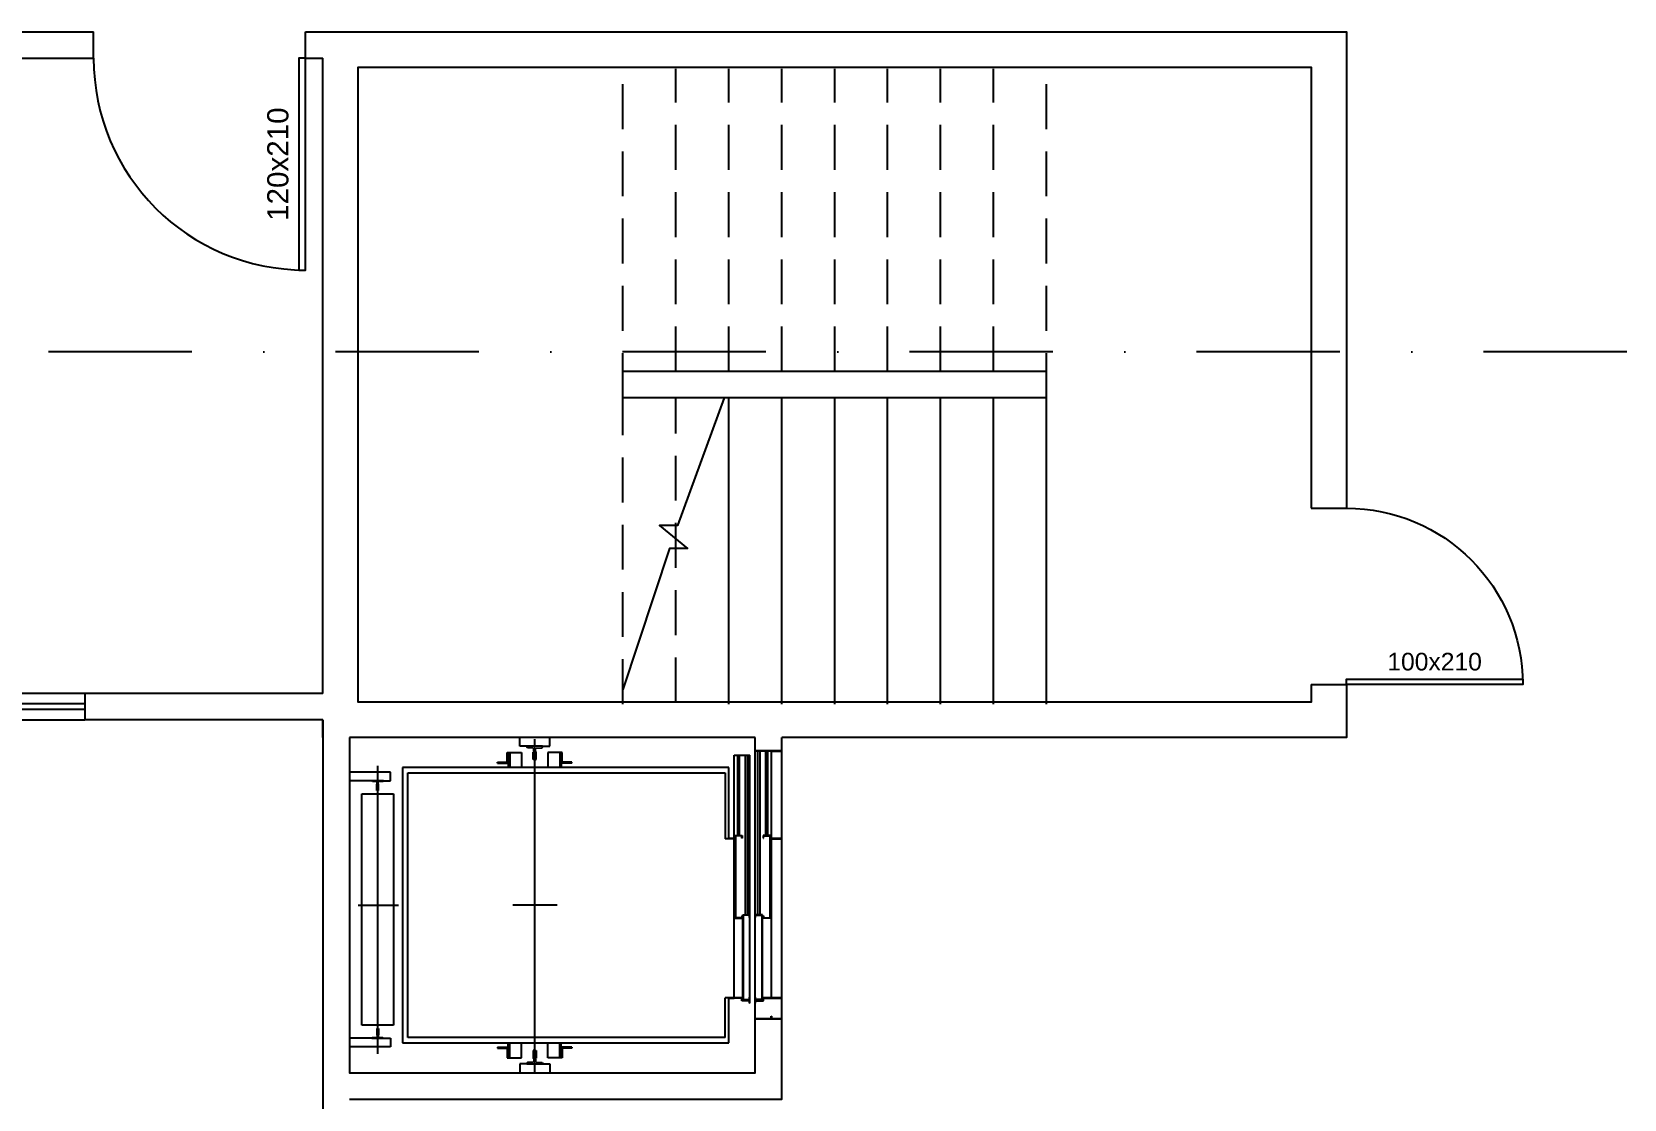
# Model space of a CAD drawing. Header units: centimetres. Extents: x 0 to 1099704, y -139216 to 99734.
# Drawn here: x 690013 to 690915, y 11368 to 11973 of the extents above; entities that cross this region are included whole.
import ezdxf
from ezdxf.enums import TextEntityAlignment as Align

# ---------------------------------------------------------------- set-up
doc = ezdxf.new("R2010")
doc.units = ezdxf.units.CM
doc.header["$LTSCALE"] = 4
for name, pattern in [('DASHDOT', [25.4, 12.7, -6.35, 0, -6.35]), ('HIDDEN', [9.525, 6.35, -3.175]), ('LTYPE_4', [112.5, 56.25, -56.25]), ('LTYPE_6', [168.75, 112.5, -28.125, 0, -28.125])]:
    doc.linetypes.add(name, pattern=pattern)
for name, color, linetype in [('0.1', 1, 'Continuous'), ('0.2', 2, 'Continuous'), ('0.6', 6, 'Continuous'), ('02-CONT', 2, 'Continuous'), ('03-CONT', 3, 'Continuous'), ('08', 8, 'Continuous'), ('B-CORTE', 4, 'DASHDOT')]:
    doc.layers.add(name, color=color, linetype=linetype)
doc.styles.add('2mm 1-50', font='arial.ttf', dxfattribs={"height": 0.1})

# ---------------------------------------------------------------- blocks, each defined once
blk = doc.blocks.new('1_00e')
blk.add_lwpolyline([(-28.41, -52.25), (-25.41, -52.25), (-25.41, 47.75), (-28.41, 47.75)], close=True)
at = {"color": 1}
blk.add_arc((-28.41, -52.25), 100, 0, 90, dxfattribs=at)

msp = doc.modelspace()

# ---------------------------------------------------------------- linework, layer by layer
at = {"layer": '0.1', "linetype": 'HIDDEN'}
for p, q in [((690347.69, 11765.513), (690347.69, 11951.98)), ((690377.69, 11780.513), (690377.69, 11951.98)), ((690407.69, 11780.513), (690407.69, 11951.98)), ((690437.69, 11780.513), (690437.69, 11951.98)), ((690467.69, 11780.513), (690467.69, 11951.98)), ((690497.69, 11780.513), (690497.69, 11951.98)), ((690527.69, 11780.513), (690527.69, 11951.98)), ((690557.69, 11780.513), (690557.69, 11951.98)), ((690587.69, 11765.513), (690587.69, 11951.98)), ((690347.69, 11591.98), (690347.69, 11765.513)), ((690377.69, 11593.013), (690377.69, 11765.513))]:
    msp.add_line(p, q, dxfattribs=at)
at = {"layer": '0.1'}
for p, q in [((690587.69, 11780.513), (690347.69, 11780.513)), ((690587.69, 11765.513), (690347.69, 11765.513)), ((690437.69, 11413.513), (690437.69, 11565.513))]:
    msp.add_line(p, q, dxfattribs=at)
at = {"layer": '0.2'}
for p, q in [((690407.69, 11591.98), (690407.69, 11765.513)), ((690437.69, 11591.98), (690437.69, 11765.513)), ((690467.69, 11591.98), (690467.69, 11765.513)), ((690497.69, 11591.98), (690497.69, 11765.513)), ((690527.69, 11591.98), (690527.69, 11765.513)), ((690557.69, 11591.98), (690557.69, 11765.513)), ((690587.69, 11591.98), (690587.69, 11765.513)), ((690042.69, 11598.013), (689862.69, 11598.013)), ((690042.69, 11592.013), (689862.69, 11592.013)), ((689862.69, 11589.013), (690042.69, 11589.013)), ((689862.69, 11583.013), (690042.69, 11583.013))]:
    msp.add_line(p, q, dxfattribs=at)
at = {"layer": '0.6'}
for p, q in [((690047.69, 11958.013), (690047.69, 11973.013)), ((690167.69, 11958.013), (690167.69, 11973.013)), ((690737.69, 11703.013), (690757.69, 11703.013)), ((690042.69, 11598.013), (690042.69, 11583.013)), ((690737.69, 11603.013), (690757.69, 11603.013)), ((690422.69, 11565.513), (690437.69, 11565.513)), ((690437.69, 11565.513), (690422.69, 11565.513)), ((690422.69, 11413.513), (690437.69, 11413.513)), ((690422.69, 11413.513), (690437.69, 11413.513)), ((690177.69, 11368.013), (690177.69, 11348.013))]:
    msp.add_line(p, q, dxfattribs=at)
for points in [[(689737.69, 11973.013), (690047.69, 11973.013)], [(690167.69, 11973.013), (690192.69, 11973.013)], [(690177.69, 11973.013), (690757.69, 11973.013), (690757.69, 11703.013)], [(689737.69, 11958.013), (690047.69, 11958.013)], [(690167.69, 11958.013), (690177.69, 11958.013)], [(690177.69, 11598.013), (690177.69, 11958.013)], [(690737.69, 11603.013), (690737.69, 11593.013), (690197.69, 11593.013), (690197.69, 11953.013), (690737.69, 11953.013), (690737.69, 11703.013)], [(690177.69, 11598.013), (690042.69, 11598.013)], [(690757.69, 11603.013), (690757.69, 11573.013), (690437.69, 11573.013)], [(690177.69, 11583.013), (690042.69, 11583.013)], [(690177.69, 11583.013), (690177.69, 11368.013)], [(690177.69, 11573.013), (690177.69, 11583.013)], [(690192.69, 11573.013), (690192.69, 11383.013), (690422.69, 11383.013), (690422.69, 11413.513)], [(690422.69, 11573.013), (690192.69, 11573.013)], [(690422.69, 11565.513), (690422.69, 11573.013)], [(690437.69, 11565.513), (690437.69, 11573.013)], [(690192.69, 11368.013), (690437.69, 11368.013), (690437.69, 11413.513)]]:
    msp.add_lwpolyline(points, dxfattribs=at)
at = {"layer": '03-CONT', "linetype": 'Continuous'}
msp.add_lwpolyline([(690405.15, 11765.513), (690378.654, 11693.243), (690368.463, 11693.097), (690384.263, 11680.22), (690374.073, 11680.074), (690347.69, 11600.314)], dxfattribs=at)
at = {"layer": '08', "color": 253}
for p, q in [((690289.19, 11568.013), (690289.19, 11573.013)), ((690306.19, 11568.013), (690306.19, 11573.013)), ((690282.09, 11564.513), (690290.19, 11564.513)), ((690282.09, 11559.113), (690282.09, 11564.513)), ((690282.69, 11558.513), (690282.69, 11564.513)), ((690293.19, 11568.013), (690289.19, 11568.013)), ((690290.19, 11564.513), (690290.19, 11558.513)), ((690293.19, 11568.013), (690293.19, 11567.563)), ((690297.69, 11568.013), (690293.19, 11568.013)), ((690293.539, 11567.195), (690293.19, 11567.563)), ((690296.89, 11567.03), (690293.539, 11567.195)), ((690296.89, 11567.03), (690297.24, 11566.663)), ((690297.24, 11565.063), (690296.89, 11564.713)), ((690296.89, 11560.513), (690296.89, 11564.713)), ((690297.69, 11560.513), (690296.89, 11560.513)), ((690297.24, 11565.063), (690297.24, 11566.663)), ((690302.19, 11568.013), (690297.69, 11568.013)), ((690297.69, 11560.513), (690298.49, 11560.513)), ((690298.14, 11566.663), (690298.489, 11567.03)), ((690298.14, 11565.063), (690298.14, 11566.663)), ((690298.14, 11565.063), (690298.49, 11564.713)), ((690298.489, 11567.03), (690301.84, 11567.195)), ((690298.49, 11560.513), (690298.49, 11564.713)), ((690301.84, 11567.195), (690302.19, 11567.563)), ((690302.19, 11568.013), (690302.19, 11567.563)), ((690302.19, 11568.013), (690306.19, 11568.013)), ((690305.19, 11564.513), (690305.19, 11558.513)), ((690313.29, 11564.513), (690305.19, 11564.513)), ((690312.69, 11558.513), (690312.69, 11564.513)), ((690313.29, 11559.113), (690313.29, 11564.513)), ((690410.69, 11563.013), (690419.69, 11563.013)), ((690410.69, 11425.513), (690410.69, 11563.013)), ((690412.69, 11563.013), (690412.69, 11517.513)), ((690413.69, 11517.513), (690413.69, 11563.013)), ((690417.19, 11472.513), (690417.19, 11563.013)), ((690418.19, 11563.013), (690418.19, 11472.513)), ((690419.69, 11422.513), (690419.69, 11563.013)), ((690422.69, 11565.513), (690431.69, 11565.513)), ((690422.69, 11422.513), (690422.69, 11565.513)), ((690422.69, 11565.513), (690437.69, 11565.513)), ((690424.19, 11472.513), (690424.19, 11565.513)), ((690425.19, 11565.513), (690425.19, 11472.513)), ((690437.69, 11565.513), (690426.69, 11565.513)), ((690428.69, 11517.513), (690428.69, 11565.513)), ((690429.69, 11565.513), (690429.69, 11517.513)), ((690431.69, 11565.513), (690431.69, 11425.513)), ((690431.69, 11564.013), (690431.89, 11564.013)), ((690431.89, 11565.313), (690437.49, 11565.313)), ((690431.89, 11564.013), (690431.89, 11565.313)), ((690437.49, 11565.313), (690437.49, 11515.713)), ((690437.69, 11515.513), (690437.69, 11565.513)), ((690215.94, 11553.413), (690192.69, 11553.413)), ((690215.94, 11548.413), (690215.94, 11553.413)), ((690222.69, 11556.013), (690222.69, 11400.013)), ((690407.69, 11556.013), (690222.69, 11556.013)), ((690225.69, 11553.013), (690405.69, 11553.013)), ((690225.69, 11403.013), (690225.69, 11553.013)), ((690276.69, 11559.113), (690282.09, 11559.113)), ((690276.69, 11558.513), (690276.69, 11559.113)), ((690276.69, 11558.513), (690282.69, 11558.513)), ((690282.69, 11558.513), (690282.69, 11556.013)), ((690290.19, 11558.513), (690290.19, 11556.013)), ((690305.19, 11558.513), (690305.19, 11556.013)), ((690318.69, 11558.513), (690312.69, 11558.513)), ((690312.69, 11558.513), (690312.69, 11556.013)), ((690318.69, 11559.113), (690313.29, 11559.113)), ((690318.69, 11558.513), (690318.69, 11559.113)), ((690405.69, 11553.013), (690405.69, 11515.513)), ((690407.69, 11515.713), (690407.69, 11556.013)), ((690205.44, 11548.413), (690192.69, 11548.413)), ((690205.84, 11548.013), (690205.44, 11548.413)), ((690211.94, 11548.413), (690205.44, 11548.413)), ((690208.49, 11548.013), (690205.84, 11548.013)), ((690208.29, 11546.513), (690208.49, 11546.713)), ((690208.29, 11543.013), (690208.29, 11546.513)), ((690209.09, 11543.013), (690208.29, 11543.013)), ((690208.49, 11546.713), (690208.49, 11548.013)), ((690211.54, 11548.013), (690208.89, 11548.013)), ((690208.89, 11546.713), (690208.89, 11548.013)), ((690208.89, 11546.713), (690209.09, 11546.513)), ((690209.09, 11543.013), (690209.09, 11546.513)), ((690211.54, 11548.013), (690211.94, 11548.413)), ((690211.94, 11548.413), (690215.94, 11548.413)), ((690199.69, 11541.013), (690217.69, 11541.013)), ((690199.69, 11410.013), (690199.69, 11541.013)), ((690217.69, 11541.013), (690217.69, 11410.013)), ((690225.69, 11523.947), (690225.69, 11523.947)), ((690410.69, 11515.513), (690405.69, 11515.513)), ((690410.49, 11515.713), (690407.69, 11515.713)), ((690410.49, 11517.013), (690410.49, 11515.713)), ((690410.69, 11517.013), (690410.49, 11517.013)), ((690411.19, 11517.513), (690415.19, 11517.513)), ((690411.19, 11470.513), (690411.19, 11517.513)), ((690411.39, 11517.313), (690411.39, 11470.713)), ((690414.99, 11517.313), (690411.39, 11517.313)), ((690414.99, 11516.013), (690414.99, 11517.313)), ((690415.19, 11516.013), (690414.99, 11516.013)), ((690415.19, 11517.513), (690415.19, 11516.013)), ((690427.19, 11517.513), (690427.19, 11516.013)), ((690431.19, 11517.513), (690427.19, 11517.513)), ((690427.19, 11516.013), (690427.39, 11516.013)), ((690427.39, 11517.313), (690430.99, 11517.313)), ((690427.39, 11516.013), (690427.39, 11517.313)), ((690430.99, 11517.313), (690430.99, 11470.713)), ((690431.19, 11470.513), (690431.19, 11517.513)), ((690431.89, 11517.013), (690431.69, 11517.013)), ((690431.69, 11515.513), (690437.69, 11515.513)), ((690431.89, 11515.713), (690431.89, 11517.013)), ((690437.49, 11515.713), (690431.89, 11515.713)), ((690411.19, 11470.513), (690415.19, 11470.513)), ((690414.99, 11470.713), (690411.39, 11470.713)), ((690414.99, 11472.013), (690414.99, 11470.713)), ((690415.19, 11472.013), (690414.99, 11472.013)), ((690415.19, 11470.513), (690415.19, 11472.013)), ((690415.69, 11472.513), (690419.69, 11472.513)), ((690415.69, 11424.313), (690415.69, 11472.513)), ((690415.89, 11472.313), (690415.89, 11424.513)), ((690419.49, 11472.313), (690415.89, 11472.313)), ((690419.49, 11471.013), (690419.49, 11472.313)), ((690419.69, 11471.013), (690419.49, 11471.013)), ((690426.69, 11472.513), (690422.69, 11472.513)), ((690422.69, 11471.013), (690422.89, 11471.013)), ((690422.89, 11472.313), (690426.49, 11472.313)), ((690422.89, 11471.013), (690422.89, 11472.313)), ((690426.49, 11472.313), (690426.49, 11424.513)), ((690426.69, 11424.313), (690426.69, 11472.513)), ((690427.19, 11472.013), (690427.39, 11472.013)), ((690427.19, 11470.513), (690427.19, 11472.013)), ((690431.19, 11470.513), (690427.19, 11470.513)), ((690427.39, 11472.013), (690427.39, 11470.713)), ((690427.39, 11470.713), (690430.99, 11470.713)), ((690405.69, 11403.013), (690405.69, 11425.513)), ((690410.69, 11425.513), (690405.69, 11425.513)), ((690407.69, 11425.313), (690410.69, 11425.313)), ((690407.69, 11400.013), (690407.69, 11425.313)), ((690415.19, 11425.513), (690410.69, 11425.513)), ((690414.99, 11425.313), (690410.69, 11425.313)), ((690414.99, 11423.813), (690414.99, 11425.313)), ((690415.19, 11425.513), (690415.19, 11424.013)), ((690419.49, 11425.813), (690419.69, 11425.813)), ((690419.49, 11424.513), (690419.49, 11425.813)), ((690422.89, 11425.813), (690422.69, 11425.813)), ((690422.89, 11424.513), (690422.89, 11425.813)), ((690437.69, 11425.513), (690427.19, 11425.513)), ((690427.19, 11425.513), (690427.19, 11424.013)), ((690427.39, 11425.313), (690437.49, 11425.313)), ((690427.39, 11423.813), (690427.39, 11425.313)), ((690419.49, 11423.813), (690414.99, 11423.813)), ((690415.19, 11424.013), (690419.69, 11424.013)), ((690419.69, 11424.313), (690415.69, 11424.313)), ((690415.89, 11424.513), (690419.49, 11424.513)), ((690419.49, 11422.513), (690419.49, 11423.813)), ((690419.69, 11422.513), (690419.49, 11422.513)), ((690422.69, 11424.313), (690426.69, 11424.313)), ((690427.19, 11424.013), (690422.69, 11424.013)), ((690422.69, 11413.513), (690422.69, 11422.513)), ((690422.69, 11422.513), (690422.89, 11422.513)), ((690426.49, 11424.513), (690422.89, 11424.513)), ((690422.89, 11423.813), (690427.39, 11423.813)), ((690422.89, 11422.513), (690422.89, 11423.813)), ((690217.69, 11410.013), (690199.69, 11410.013)), ((690208.29, 11408.013), (690208.29, 11404.513)), ((690208.29, 11408.013), (690209.09, 11408.013)), ((690209.09, 11408.013), (690209.09, 11404.513)), ((690431.69, 11413.513), (690422.69, 11413.513)), ((690437.69, 11413.513), (690422.69, 11413.513)), ((690437.69, 11413.513), (690426.69, 11413.513)), ((690431.69, 11415.013), (690431.89, 11415.013)), ((690431.69, 11413.513), (690431.69, 11415.013)), ((690431.89, 11415.013), (690431.89, 11413.713)), ((690431.89, 11413.713), (690437.49, 11413.713)), ((690205.44, 11402.613), (690192.69, 11402.613)), ((690205.84, 11403.013), (690205.44, 11402.613)), ((690205.44, 11402.613), (690211.94, 11402.613)), ((690205.84, 11403.013), (690208.49, 11403.013)), ((690208.49, 11404.313), (690208.29, 11404.513)), ((690208.49, 11404.313), (690208.49, 11403.013)), ((690209.09, 11404.513), (690208.89, 11404.313)), ((690208.89, 11404.313), (690208.89, 11403.013)), ((690208.89, 11403.013), (690211.54, 11403.013)), ((690211.54, 11403.013), (690211.94, 11402.613)), ((690211.94, 11402.613), (690215.94, 11402.613)), ((690215.94, 11402.613), (690215.94, 11397.613)), ((690222.69, 11400.013), (690407.69, 11400.013)), ((690405.69, 11403.013), (690225.69, 11403.013)), ((690282.69, 11397.513), (690282.69, 11400.013)), ((690290.19, 11397.513), (690290.19, 11400.013)), ((690305.19, 11397.513), (690305.19, 11400.013)), ((690312.69, 11397.513), (690312.69, 11400.013)), ((690215.94, 11397.613), (690192.69, 11397.613)), ((690276.69, 11397.513), (690276.69, 11396.913)), ((690276.69, 11397.513), (690282.69, 11397.513)), ((690276.69, 11396.913), (690282.09, 11396.913)), ((690282.09, 11396.913), (690282.09, 11391.513)), ((690282.09, 11391.513), (690290.19, 11391.513)), ((690282.69, 11397.513), (690282.69, 11391.513)), ((690290.19, 11391.513), (690290.19, 11397.513)), ((690293.539, 11388.83), (690293.19, 11388.463)), ((690296.89, 11388.995), (690293.539, 11388.83)), ((690296.89, 11395.513), (690296.89, 11391.313)), ((690297.69, 11395.513), (690296.89, 11395.513)), ((690297.24, 11390.963), (690296.89, 11391.313)), ((690297.24, 11389.363), (690296.89, 11388.995)), ((690297.24, 11390.963), (690297.24, 11389.363)), ((690297.69, 11395.513), (690298.49, 11395.513)), ((690298.14, 11390.963), (690298.49, 11391.313)), ((690298.14, 11390.963), (690298.14, 11389.363)), ((690298.489, 11388.995), (690298.14, 11389.363)), ((690298.489, 11388.995), (690301.84, 11388.83)), ((690298.49, 11395.513), (690298.49, 11391.313)), ((690301.84, 11388.83), (690302.19, 11388.463)), ((690305.19, 11391.513), (690305.19, 11397.513)), ((690313.29, 11391.513), (690305.19, 11391.513)), ((690312.69, 11397.513), (690312.69, 11391.513)), ((690318.69, 11397.513), (690312.69, 11397.513)), ((690313.29, 11396.913), (690313.29, 11391.513)), ((690318.69, 11396.913), (690313.29, 11396.913)), ((690318.69, 11397.513), (690318.69, 11396.913)), ((690289.19, 11388.013), (690289.19, 11383.013)), ((690293.19, 11388.013), (690289.19, 11388.013)), ((690293.19, 11388.013), (690293.19, 11388.463)), ((690293.19, 11388.013), (690297.69, 11388.013)), ((690297.69, 11388.013), (690302.19, 11388.013)), ((690302.19, 11388.013), (690302.19, 11388.463)), ((690302.19, 11388.013), (690306.19, 11388.013)), ((690306.19, 11388.013), (690306.19, 11383.013))]:
    msp.add_line(p, q, dxfattribs=at)
at = {"layer": '08', "color": 253, "linetype": 'LTYPE_6'}
for p, q in [((690297.69, 11383.013), (690297.69, 11572.042)), ((690208.69, 11393.736), (690208.69, 11556.912)), ((690197.636, 11478.013), (690220.572, 11478.013)), ((690310.481, 11478.013), (690285.251, 11478.013))]:
    msp.add_line(p, q, dxfattribs=at)
at = {"layer": '08', "color": 253, "linetype": 'LTYPE_4'}
for p, q in [((690283.54, 11564.513), (690283.54, 11558.513)), ((690311.84, 11564.513), (690311.84, 11558.513)), ((690283.54, 11558.513), (690283.54, 11556.013)), ((690311.84, 11558.513), (690311.84, 11556.013)), ((690283.54, 11397.513), (690283.54, 11400.013)), ((690311.84, 11397.513), (690311.84, 11400.013)), ((690283.54, 11391.513), (690283.54, 11397.513)), ((690311.84, 11391.513), (690311.84, 11397.513))]:
    msp.add_line(p, q, dxfattribs=at)
at = {"layer": 'B-CORTE', "ltscale": 1.6}
msp.add_line((692380.667, 11791.695), (679072.322, 11791.695), dxfattribs=at)

# ---------------------------------------------------------------- block references
at = {"layer": '02-CONT', "xscale": 1.2, "yscale": 1.2, "zscale": 1.2, "rotation": 180}
msp.add_blockref('1_00e', (690133.603, 11895.309), dxfattribs=at)
at = {"layer": '02-CONT', "xscale": -1, "rotation": 270}
msp.add_blockref('1_00e', (690809.942, 11631.418), dxfattribs=at)

# ---------------------------------------------------------------- texts
at = {"layer": '02-CONT', "style": '2mm 1-50'}
msp.add_text('120x210', height=12, rotation=90, dxfattribs=at).set_placement((690152.09, 11898.013), align=Align.MIDDLE_CENTER)
msp.add_text('100x210', height=10, dxfattribs=at).set_placement((690807.69, 11616.013), align=Align.MIDDLE_CENTER)

doc.saveas('drawing.dxf')
